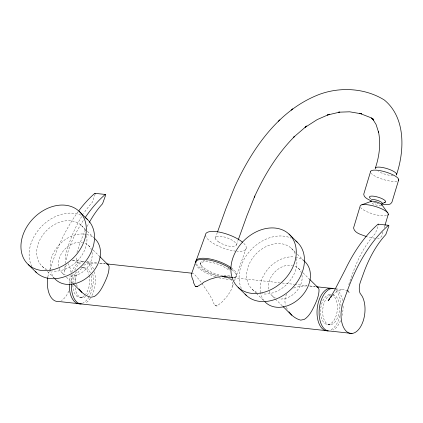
<?xml version="1.0" encoding="UTF-8"?>
<svg xmlns="http://www.w3.org/2000/svg" width="423" height="423" viewBox="0 0 423 423"><rect width="100%" height="100%" fill="white"/><g stroke="black" fill="none" stroke-linecap="round" stroke-linejoin="round"><path stroke-width="0.32" stroke-dasharray="2.12 1.59" d="M201.983 283.479L209.084 294.07L212.568 300.076L212.573 301.218L215.053 305.75L217.068 305.966L221.811 302.228L227.04 296.391L230.63 291.135L232.523 286.323L232.597 282.189L230.879 279.09L228.055 277.483M348.742 284.531L353.173 272.015A101.483 56.095 -83.8 0 1 375.28 233.57A0.635 0.349 -83.8 0 0 375.413 233.332L378.379 225.099M76.917 252.409L80.359 242.305A101.483 56.095 -83.8 0 1 86.318 228.145M382.915 232.1C382.556 235.066 381.202 238.768 377.533 238.297M384.227 227.764L384.787 225.908M49.724 269.826L53.71 258.76A152.238 84.151 -83.8 0 1 78.234 211.558M95.149 194.252L92.182 202.485A0.635 0.349 -83.8 0 1 92.045 202.723A101.483 56.095 -83.8 0 0 83.627 213.488M200.238 264.296L200.639 263.18M215.349 237.985L217.332 232.481M236.468 244.785L238.027 240.454M232.523 286.323L233.628 283.257M234.511 280.803L236.277 275.902M236.679 274.781L246.334 247.963M66.358 264.888L65.316 267.347L64.518 272.074A123.199 94.075 -45.4 0 1 65.295 264.465M76.51 271.778C74.496 274.871 74.633 278.958 75.648 282.405M286.762 294.144C284.489 297.321 284.505 301.631 285.604 305.269M332.705 295.259C336.179 291.484 342.101 287.582 347.082 290.881M83.812 265.184L89.761 263.397L97.375 263.021M293.763 288.047L299.711 286.26L307.939 285.874M375.127 238.26L367.439 236.891M72.529 260.171L82.279 261.234M86.932 261.737L97.2 262.857M233.797 277.737L279.619 282.723M282.241 283.008L294.022 284.293M294.678 284.367L307.114 285.721M335.994 288.867L342.493 289.57M81.988 267.553L84.087 267.78M329.697 294.535L330.749 294.646M215.053 305.75L217.068 305.966M80.592 297.528L82.691 297.76M328.306 324.51L330.405 324.737M72.439 260.182L74.697 260.515L77.404 262.376L78.371 263.656L77.509 262.318A10.168 5.203 89.3 0 1 76.621 258.934L76.515 258.004A10.205 5.319 -89.2 0 1 76.457 257.062M191.704 273.147C194.67 273.385 196.103 276.753 198.128 278.466L201.57 282.865M375.333 202.437L377.617 203.156M347.51 291.161L348.668 291.918L349.578 293.197L348.801 291.865A10.168 5.97 -76.5 0 1 348.462 290.273M291.331 248.285L295.524 252.415M297.385 254.244L303.439 260.208M298.416 268.314L301.234 271.09M303.111 272.941L309.218 278.947M272.137 295.851L274.955 298.627M275.426 299.087L282.469 306.025M252.208 289.284L255.936 292.954M256.401 293.409L263.852 300.748M81.38 225.422L85.573 229.546M87.434 231.381L93.488 237.34M88.465 245.446L91.283 248.222M93.16 250.072L99.268 256.084M62.186 272.983L64.534 275.294M66.411 277.144L72.518 283.156M42.258 266.416L45.52 269.625M47.381 271.46L54.366 278.339M67.913 263.481L68.531 264.317A21.43 11.844 -83.8 0 1 71.112 272.93M286.323 307.262L287.64 309.826M76.373 284.399L77.425 286.45M331.854 294.842A15.075 8.333 -83.8 0 1 334.73 319.079A15.075 8.333 -83.8 0 1 320.856 315.378A15.075 8.333 -83.8 0 1 330.791 294.556M332.89 294.783A15.075 8.333 -83.8 0 1 337.591 317.71A15.075 8.333 -83.8 0 1 323.315 317.361A15.075 8.333 -83.8 0 1 331.796 294.757M336.121 289.343A21.43 11.844 -83.8 0 1 342.646 301.229M343.095 306.199A21.43 11.844 -83.8 0 1 342.144 315.41M340.494 320.676A21.43 11.844 -83.8 0 1 333.239 330.051M335.862 290.516A21.43 11.844 -83.8 0 1 341.001 307.822M339.918 315.78A21.43 11.844 -83.8 0 1 329.914 330.4M256.973 292.393A28.325 21.626 -45.4 0 1 256.824 253.15A28.325 21.626 -45.4 0 1 295.55 254.572M296.613 258.421A28.325 21.626 -45.4 0 1 287.064 284.076A28.325 21.626 -45.4 0 1 261.52 293.742M54.89 278.82A28.325 21.626 -45.4 0 1 50.919 271.545M50.485 269.583A28.325 21.626 -45.4 0 1 60.293 243.659A28.325 21.626 -45.4 0 1 86.176 234.368M86.763 234.495A28.325 21.626 -45.4 0 1 94.414 238.308M47.022 269.525A28.325 21.626 -45.4 0 1 46.874 230.281A28.325 21.626 -45.4 0 1 85.599 231.704M86.662 235.553A28.325 21.626 -45.4 0 1 77.113 261.213A28.325 21.626 -45.4 0 1 51.569 270.873M295.217 266.226A19.024 14.525 -45.4 0 1 301.382 272.888M301.959 275.119A19.024 14.525 -45.4 0 1 295.894 292.002A19.024 14.525 -45.4 0 1 279.201 298.955M275.336 297.94A19.024 14.525 -45.4 0 1 268.832 290.178M268.594 289.046A19.024 14.525 -45.4 0 1 275.156 271.661A19.024 14.525 -45.4 0 1 292.505 265.385M264.021 300.721A28.325 21.626 -45.4 0 1 260.705 293.763M260.436 292.446A28.325 21.626 -45.4 0 1 269.467 267.315A28.325 21.626 -45.4 0 1 294.318 256.962M295.529 257.126A28.325 21.626 -45.4 0 1 303.883 260.774M85.266 243.357A19.024 14.525 -45.4 0 1 91.431 250.025M92.008 252.256A19.024 14.525 -45.4 0 1 85.943 269.134A19.024 14.525 -45.4 0 1 69.25 276.087M65.385 275.072A19.024 14.525 -45.4 0 1 58.882 267.31M58.638 266.178A19.024 14.525 -45.4 0 1 65.205 248.793A19.024 14.525 -45.4 0 1 82.554 242.516M31.947 266.686A36.822 28.119 -45.4 0 1 41.264 226.728A36.822 28.119 -45.4 0 1 81.057 215.228M87.429 261.895A21.43 11.844 -83.8 0 1 93.589 269.24M94.392 271.756A21.43 11.844 -83.8 0 1 91.706 296M90.427 298.204A21.43 11.844 -83.8 0 1 85.515 303.069M71.445 283.241A21.43 11.844 -83.8 0 1 73.131 274.173M74.76 270.091A21.43 11.844 -83.8 0 1 84.362 261.456M232.037 269.789A21.573 7.202 19.8 0 1 234.019 278.535M231.846 279.101A21.573 7.202 19.8 0 1 218.495 277.694M215.534 276.822A21.573 7.202 19.8 0 1 195.431 263.243M241.353 288.428A36.822 28.119 -45.4 0 1 251.77 249.025A36.822 28.119 -45.4 0 1 291.013 238.096M231.455 267.923A21.573 7.202 19.8 0 1 233.771 277.647M230.456 278.149A21.573 7.202 19.8 0 1 226.834 278.043M226.178 277.98A21.573 7.202 19.8 0 1 223.767 277.641M217.121 276.071A21.573 7.202 19.8 0 1 195.944 262.662M243.78 243.331A21.573 7.202 19.8 0 1 237.134 251.278M235.833 251.156A21.573 7.202 19.8 0 1 205.488 235.31M229.647 275.426A16.492 5.504 19.8 0 1 223.841 275.68M222.625 275.521A16.492 5.504 19.8 0 1 202.659 266.786A16.492 5.504 19.8 0 1 207.286 260.621M228.029 268.103A16.492 5.504 19.8 0 1 229.916 269.694M230.44 276.008A16.492 5.504 19.8 0 1 229.245 276.542M219.088 276.029A16.492 5.504 19.8 0 1 200.962 266.39A16.492 5.504 19.8 0 1 209.655 262.038A16.492 5.504 19.8 0 1 229.509 270.81M393.046 175.682A11.151 2.977 16.8 0 1 378.416 171.5M379.161 203.928A5.837 1.56 16.8 0 1 372.822 201.85M396.885 181.24A14.72 3.929 16.8 0 1 383.301 179.5A14.72 3.929 16.8 0 1 371.246 173.409M386.495 215.672A14.72 3.929 16.8 0 1 372.446 213.795A14.72 3.929 16.8 0 1 360.581 207.513M381.134 205.594A5.837 1.56 16.8 0 1 371.426 202.908M74.977 283.537A15.075 8.333 -83.8 0 1 81.242 268.896A15.075 8.333 -83.8 0 1 90.369 272.74M91.31 275.738A15.075 8.333 -83.8 0 1 87.381 294.921M85.753 296.486A15.075 8.333 -83.8 0 1 75.083 287.386M81.665 216.534A101.483 56.095 -83.8 0 0 69.943 241.168L66.617 250.4A10.157 5.615 -83.8 0 0 66.326 261.102M87.186 226.411A101.483 56.095 -83.8 0 1 88.962 223.032M71.291 274.77A21.43 11.844 -83.8 0 1 70.884 283.405M68.764 291.082A21.43 11.844 -83.8 0 1 61.509 300.452M47.862 276.906A21.43 11.844 -83.8 0 1 49.322 271M65.454 263.37A123.199 94.075 -45.4 0 1 65.798 261.176L68.373 250.374L72.428 239.984A152.254 84.156 -83.8 0 1 83.59 219.992M80.883 267.78A15.075 8.333 -83.8 0 1 88.925 274.384M89.211 275.51A15.075 8.333 -83.8 0 1 85.668 294.218M84.489 295.545A15.075 8.333 -83.8 0 1 72.856 285.255M72.878 283.304A15.075 8.333 -83.8 0 1 75.833 272.486M86.313 262.133A21.43 11.844 -83.8 0 1 92.145 270.942M92.838 274.019A21.43 11.844 -83.8 0 1 89.338 296.312M89.047 296.835A21.43 11.844 -83.8 0 1 82.184 303.418M69.33 283.627A21.43 11.844 -83.8 0 1 70.541 275.69M71.656 272.222A21.43 11.844 -83.8 0 1 85.346 261.668M105.29 263.741L99.125 263.069L105.29 263.741M315.246 286.604L309.081 285.932L315.246 286.604M218.305 241.713A11.151 3.722 19.8 0 0 236.066 245.673A11.151 3.722 19.8 0 0 223.36 236.769A11.151 3.722 19.8 0 0 218.305 241.713"/><path stroke-width="0.63" d="M231.555 269.414A21.573 7.202 19.8 0 0 209.062 260.018A21.573 7.202 19.8 0 0 195.41 262.741L191.339 274.548L191.979 277.499L193.507 281.311L193.369 282.315L195.326 286.323L197.335 286.54L202.606 283.32L203.363 282.384L210.141 279.222L216.745 277.224L222.667 276.52L233.142 277.662M370.479 171.881L363.722 194.257C363.88 197.89 368.38 199.296 370.987 200.809M396.637 174.35C404.647 150.281 405.71 117.457 384.269 99.96C365.213 88.127 340.642 86.673 319.725 94.255C278.678 109.811 252.203 148.589 234.622 187.024L225.919 208.613L217.554 231.867M384.972 225.29L388.335 214.138M398.73 179.701L391.978 202.083C390.471 206.054 384.766 204.293 381.673 204.071M195.828 261.631L205.483 234.807A21.573 7.202 19.8 0 1 219.854 232.216A21.573 7.202 19.8 0 1 242.553 242.226M238.249 239.836L246.937 215.693L254.82 196.039L254.329 197.155C264.481 174.863 277.425 153.612 294.815 136.206L293.292 137.523L306.67 126.006L305.036 127.418L317.181 119.603L329.559 114.194L327.37 115.045L339.764 112.116L338.564 112.174M330.775 297.38L331.553 296.343M329.628 298.892L328.142 300.79A123.199 94.075 -45.4 0 0 334.508 290.442L345.237 269.7A152.254 84.156 -83.8 0 1 377.966 224.248A0.635 0.349 -83.8 0 1 378.368 224.359M278.345 121.205L279.873 119.889M291.146 110.192L292.779 108.785M191.672 273.168L106.601 263.883M382.18 203.717L385.332 202.109M361.919 204.774L371.389 201.274M338.654 112.19L349.647 111.804L361.697 113.861L359.365 113.227L371.008 117.747L373.319 119.244L371.41 117.98L373.578 120.1L372.288 118.377M195.326 286.323L197.335 286.54M94.958 193.332L105.375 194.469M378.188 224.179L388.61 225.316M316.526 286.746L330.009 288.211M80.296 303.851L58.379 301.462A21.43 11.844 -83.8 0 1 47.773 277.52M328.026 330.834L82.385 304.079A21.43 11.844 -83.8 0 1 71.413 283.854M352.031 333.446L330.109 331.061A21.43 11.844 -83.8 0 1 319.37 308.06A21.43 11.844 -83.8 0 1 335.153 288.877M222.667 276.52L227.489 277.16M366.292 236.531C361.94 234.67 354.596 233.454 353.543 227.992L360.084 206.313A14.72 3.929 16.8 0 1 375.978 206.662A14.72 3.929 16.8 0 1 387.886 215.074M317.118 287.249L318.138 287.735L319.032 289.395C319.185 294.752 317.091 299.939 314.871 304.745C312.28 310.191 309.536 316.023 304.349 319.386L300.705 320.148C293.107 318.318 288.444 311.455 282.939 306.485M107.162 264.38L108.188 264.872L109.081 266.527C109.234 271.883 107.135 277.076 104.92 281.882C102.329 287.323 99.579 293.16 94.392 296.518L90.755 297.279C83.157 295.45 78.488 288.592 72.989 283.622M289.015 234.078L297.2 242.136M309.689 279.413L318.138 287.735M238.154 287.376L246.339 295.434M79.064 211.209L87.249 219.267M99.733 256.544L108.188 264.872M28.204 264.507L36.389 272.565M291.865 315.272L288.914 311.762M81.914 292.404L78.964 288.898M381.662 204.51L387.828 212.938M372.626 118.842L376.089 124.531L378.654 132.542L378.411 131.32C380.986 143.688 379.341 156.579 375.227 168.423A11.151 2.977 16.8 0 1 387.272 168.687A11.151 2.977 16.8 0 1 396.293 175.059M303.883 260.774A28.325 21.626 -45.4 0 1 301.091 296.84A28.325 21.626 -45.4 0 1 264.84 301.684M328.026 330.839A21.43 11.844 -83.8 0 1 317.287 307.833A21.43 11.844 -83.8 0 1 333.07 288.65M85.848 218.088A36.822 28.119 -45.4 0 1 82.654 264.814A36.822 28.119 -45.4 0 1 35.532 271.698M295.799 240.957A36.822 28.119 -45.4 0 1 292.33 287.968A36.822 28.119 -45.4 0 1 245.07 294.117M94.879 238.725A28.325 21.626 -45.4 0 1 90.57 274.559A28.325 21.626 -45.4 0 1 54.89 278.82M195.944 262.662A21.573 7.202 19.8 0 1 207.519 258.585A21.573 7.202 19.8 0 1 230.937 267.553M370.516 198.572A8.428 2.247 16.8 0 1 372.256 196.087A8.428 2.247 16.8 0 1 382.667 198.969A8.428 2.247 16.8 0 1 384.533 202.453M370.654 201.882A5.837 1.56 16.8 0 1 376.962 202.02A5.837 1.56 16.8 0 1 381.683 205.356M370.469 171.875A14.72 3.929 16.8 0 1 386.373 172.224A14.72 3.929 16.8 0 1 398.276 180.637M371.151 200.243A5.837 1.56 16.8 0 1 378.178 200.618A5.837 1.56 16.8 0 1 381.625 203.955M95.138 193.512A0.635 0.349 -83.8 0 0 94.736 193.401A152.238 84.151 -83.8 0 0 78.979 210.564M81.554 303.624A21.43 11.844 -83.8 0 1 69.303 284.24M85.012 217.845A152.254 84.156 -83.8 0 1 105.158 194.532A0.635 0.349 -83.8 0 1 105.56 194.649A0.635 0.349 -83.8 0 1 105.565 195.384L102.604 203.622A0.635 0.349 -83.8 0 1 102.466 203.854A101.483 56.095 -83.8 0 0 89.269 222.477M347.362 290.744L343.153 302.424A21.43 11.844 -83.8 0 0 345.353 330.22A21.43 11.844 -83.8 0 0 361.549 324.991A21.43 11.844 -83.8 0 0 362.188 296.285L359.978 293.081A10.157 5.615 -83.8 0 1 360.269 282.379L363.595 273.152A101.483 56.095 -83.8 0 1 385.697 234.707A0.635 0.349 -83.8 0 0 385.834 234.469L388.8 226.231A0.635 0.349 -83.8 0 0 388.79 225.496A0.635 0.349 -83.8 0 0 388.388 225.38A152.238 84.151 -83.8 0 0 347.357 290.744M50.205 270.26A36.822 28.119 -45.4 0 0 83.505 217.094A36.822 28.119 -45.4 0 0 27.194 226.226A36.822 28.119 -45.4 0 0 50.205 270.26M260.156 293.128A36.822 28.119 -45.4 0 0 293.456 239.957A36.822 28.119 -45.4 0 0 237.144 249.094A36.822 28.119 -45.4 0 0 260.156 293.128"/></g></svg>
